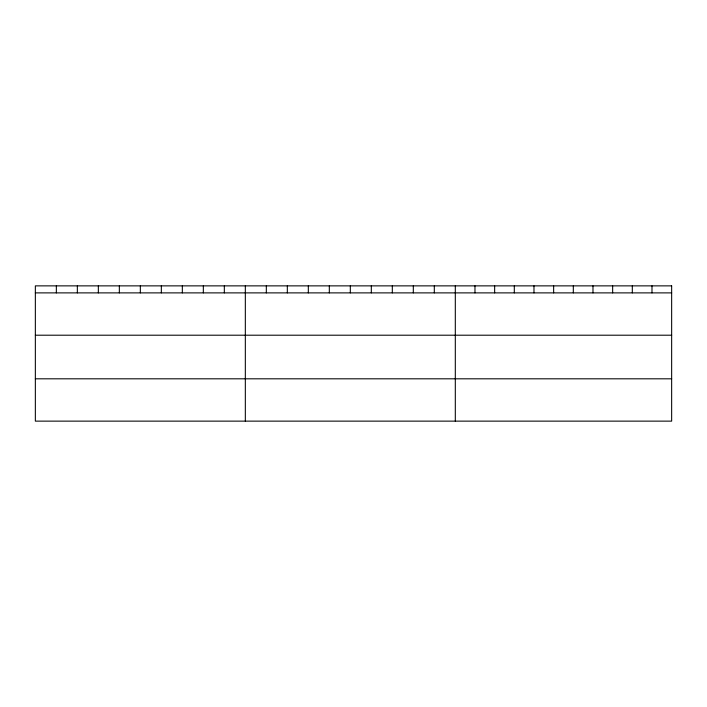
<?xml version="1.0" encoding="UTF-8"?>
<svg xmlns="http://www.w3.org/2000/svg" width="707" height="707" viewBox="0 0 707 707"><rect width="100%" height="100%" fill="white"/><g stroke="black" fill="none" stroke-linecap="round" stroke-linejoin="round"><path stroke-width="1.06" d="M35.35 292.884L671.65 292.884M35.35 335.206L671.65 335.206M35.35 378.811L671.65 378.811M651.987 285.867L651.987 292.884M632.314 285.867L632.314 292.884M612.651 285.867L612.651 292.884M592.979 285.867L592.979 292.884M573.315 285.867L573.315 292.884M553.643 285.867L553.643 292.884M533.979 285.867L533.979 292.884M514.307 285.867L514.307 292.884M494.644 285.867L494.644 292.884M474.971 285.867L474.971 292.884M455.308 285.867L455.308 421.133M434.31 285.867L434.31 292.884M413.312 285.867L413.312 292.884M392.314 285.867L392.314 292.884M371.316 285.867L371.316 292.884M350.318 285.867L350.318 292.884M329.321 285.867L329.321 292.884M308.323 285.867L308.323 292.884M287.325 285.867L287.325 292.884M266.327 285.867L266.327 292.884M245.329 285.867L245.329 421.133M224.331 285.867L224.331 292.884M203.333 285.867L203.333 292.884M182.335 285.867L182.335 292.884M161.337 285.867L161.337 292.884M140.34 285.867L140.34 292.884M119.342 285.867L119.342 292.884M98.344 285.867L98.344 292.884M77.346 285.867L77.346 292.884M56.348 285.867L56.348 292.884M671.65 285.867L35.35 285.867L35.35 421.133L671.65 421.133L671.65 285.867"/></g></svg>
